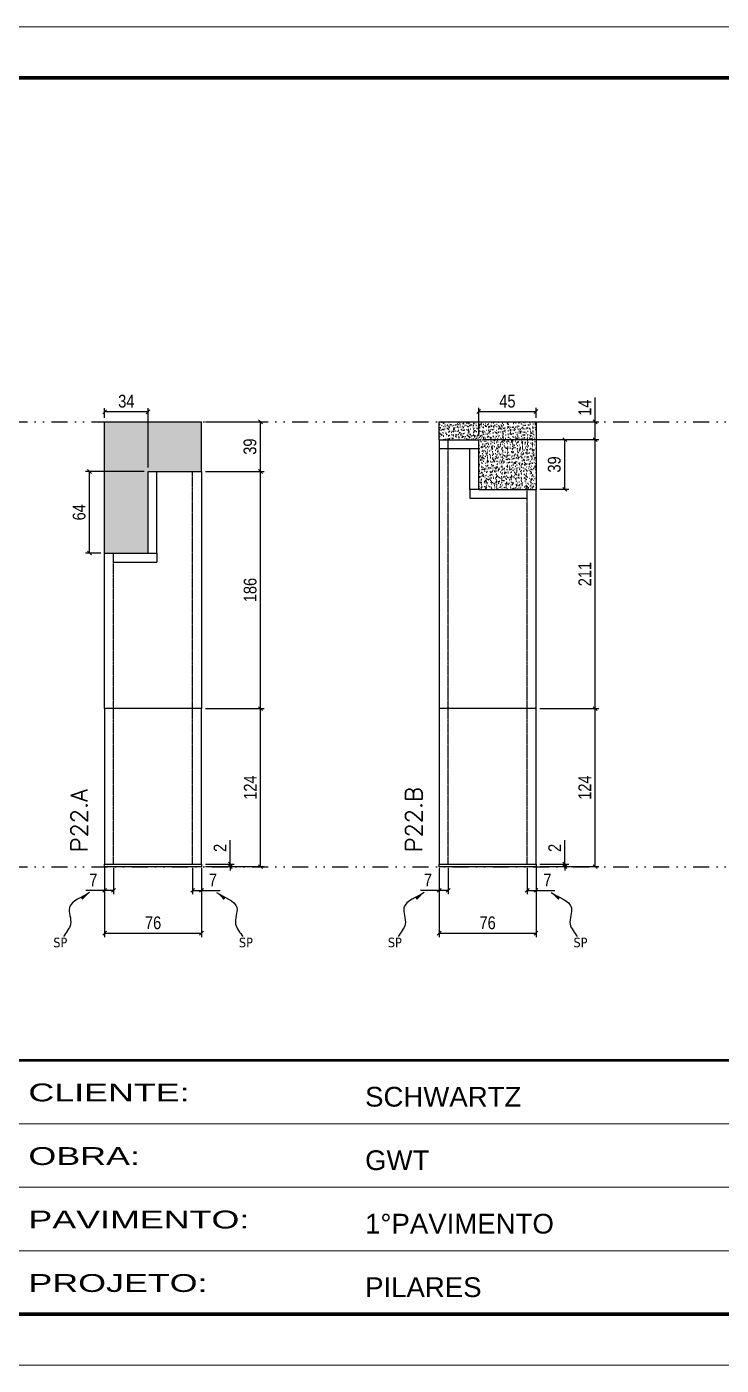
# Model space of a CAD drawing. Extents: x 13770 to 23315, y 867 to 16997.
# Drawn here: x 14819 to 15364, y 8907 to 9957 of the extents above; entities that cross this region are included whole.
import ezdxf

# ---------------------------------------------------------------- set-up
doc = ezdxf.new("R2010")
doc.units = 0
for name, pattern in [('CONTINUO', [0]), ('DASHED', [0.75, 0.5, -0.25]), ('DIVIDE2', [0.625, 0.25, -0.125, 0, -0.125, 0, -0.125]), ('HIDDEN', [0.375, 0.25, -0.125])]:
    doc.linetypes.add(name, pattern=pattern)
for name, color, linetype in [('COTA', 241, 'Continuous'), ('Nível', 160, 'Continuous'), ('Painéis', 200, 'Continuous'), ('SARR_2.2x7', 40, 'Continuous'), ('Sarrafo de Pressão', 42, 'HIDDEN'), ('texto', 7, 'Continuous')]:
    doc.layers.add(name, color=color, linetype=linetype)
for name, color, linetype, lineweight in [('Folhas', 255, 'Continuous', 9), ('SARRAFO DE PRESSAO', 251, 'DASHED', 9), ('Texto Seção', 7, 'Continuous', 15)]:
    doc.layers.add(name, color=color, linetype=linetype, lineweight=lineweight)
doc.styles.add('ARIAL', font='arial.ttf')
doc.styles.add('COTA TECNICA', font='techl___.ttf', dxfattribs={"height": 10})
doc.styles.add('COTA TECNICA-50', font='techl___.ttf', dxfattribs={"height": 10})
doc.styles.add('REGUA-120', font='ROMANS.shx', dxfattribs={"height": 15})
doc.styles.get("Standard").update_dxf_attribs({"font": 'arial.ttf'})
doc.styles.add('Tecnologia', font='')
doc.styles.get('Tecnologia').set_extended_font_data('Forgotten Futurist')
doc.dimstyles.new('COTA PAINEL-50', dxfattribs={"dimtxt": 10, "dimasz": 3, "dimexe": 3, "dimexo": 3, "dimgap": 3, "dimtad": 1, "dimdec": 1, "dimzin": 12, "dimdsep": 46, "dimtxsty": 'COTA TECNICA-50', "dimblk1": 'OBLIQUE', "dimblk2": 'OBLIQUE', "dimsah": 1, "dimcen": 0.9, "dimclrd": 4, "dimclre": 4, "dimclrt": 240, "dimadec": 1, "dimazin": 3, "dimtfac": 1, "dimtdec": 1, "dimtmove": 0, "dimatfit": 3, "dimfxl": 1, "dimtolj": 1, "dimtzin": 12, "dimarcsym": 0})
doc.dimstyles.new('PAINEL', dxfattribs={"dimtxt": 10, "dimasz": 3, "dimexe": 3, "dimexo": 3, "dimgap": 3, "dimtad": 1, "dimdec": 1, "dimzin": 12, "dimdsep": 46, "dimtxsty": 'COTA TECNICA', "dimblk1": 'OBLIQUE', "dimblk2": 'OBLIQUE', "dimsah": 1, "dimcen": 0.9, "dimclrd": 4, "dimclre": 4, "dimclrt": 240, "dimadec": 1, "dimazin": 3, "dimtfac": 1, "dimtdec": 1, "dimtmove": 0, "dimatfit": 3, "dimfxl": 1, "dimtolj": 1, "dimtzin": 12, "dimarcsym": 0})
doc.dimstyles.get("Standard").update_dxf_attribs({"dimtxt": 0.18, "dimasz": 0.18, "dimexe": 0.18, "dimexo": 0.0625, "dimgap": 0.09, "dimtad": 0, "dimtih": 1, "dimtoh": 1, "dimdec": 4, "dimzin": 0, "dimdsep": 46, "dimtxsty": 'Standard', "dimcen": 0.09, "dimadec": 0, "dimazin": 0, "dimtfac": 1, "dimtdec": 4, "dimtofl": 0, "dimtmove": 0, "dimatfit": 3, "dimfxl": 1, "dimtolj": 1, "dimtzin": 0, "dimarcsym": 0})

# ---------------------------------------------------------------- blocks, each defined once
blk = doc.blocks.new('9999999999')
at = {"color": 30, "linetype": 'CONTINUO'}
for p, q in [((98564.6, 34379.6), (99584, 34379.6)), ((98564.6, 34329.8), (99488, 34329.8)), ((98564.6, 34280), (99488, 34280))]:
    blk.add_line(p, q, dxfattribs=at)
at = {"color": 30, "linetype": 'CONTINUO', "const_width": 2}
blk.add_lwpolyline([(99584, 34230.2), (99584, 34414.4, 0.414214), (99569, 34429.4), (98229, 34429.4, 0.414214), (98214, 34414.4), (98214, 34245.2, 0.414214), (98229, 34230.2), (99584, 34230.2)], format="xyb", dxfattribs=at)
at = {"layer": 'Folhas'}
blk.add_lwpolyline([(98139, 34190.2), (99624, 34190.2), (99624, 35240.2), (98139, 35240.2)], close=True, dxfattribs=at)
at = {"layer": 'Folhas', "color": 30, "const_width": 3}
blk.add_lwpolyline([(98214, 34230.2), (99584, 34230.2), (99584, 35200.2), (98214, 35200.2)], close=True, dxfattribs=at)
at = {"color": 7, "linetype": 'Continuous', "ltscale": 5, "style": 'ARIAL'}
for s, height, p in [('SCHWARTZ', 15.48, (98837.7, 34393.1)), ('GWT', 15.48, (98837.7, 34343.3)), ('1°PAVIMENTO', 15.483, (98837.7, 34293.5)), ('PILARES', 15.48, (98837.7, 34243.7))]:
    blk.add_text(s, height=height, dxfattribs=at).set_placement(p)
at = {"layer": 'Folhas', "color": 7, "style": 'Tecnologia', "width": 1.5}
for s, p in [('CLIENTE:', (98573.7, 34397.2)), ('OBRA:', (98573.7, 34347.3)), ('PAVIMENTO:', (98573.7, 34297.5)), ('PROJETO:', (98573.7, 34247.7))]:
    blk.add_text(s, height=14, dxfattribs=at).set_placement(p)
blk = doc.blocks.new('_Oblique')
at = {"color": 0, "linetype": 'ByBlock', "lineweight": -2}
blk.add_line((-0.5, -0.5), (0.5, 0.5), dxfattribs=at)
blk = doc.blocks.new('*D648')
at = {"layer": 'COTA', "color": 4, "lineweight": -2, "transparency": 16777216}
for p, q in [((14880.5, 9297.2), (14880.5, 9243)), ((14956.5, 9297.2), (14956.5, 9243)), ((14880.5, 9246), (14956.5, 9246))]:
    blk.add_line(p, q, dxfattribs=at)
at = {"layer": 'Defpoints', "color": 0, "transparency": 16777216}
for p in [(14880.5, 9300.2), (14956.5, 9300.2), (14956.5, 9246)]:
    blk.add_point(p, dxfattribs=at)
at = {"layer": 'COTA', "color": 4, "lineweight": -2, "transparency": 16777216, "xscale": 3, "yscale": 3, "zscale": 3, "rotation": 180}
blk.add_blockref('_Oblique', (14880.5, 9246), dxfattribs=at)
at = {"layer": 'COTA', "color": 4, "lineweight": -2, "transparency": 16777216, "xscale": 3, "yscale": 3, "zscale": 3}
blk.add_blockref('_Oblique', (14956.5, 9246), dxfattribs=at)
at = {"layer": 'COTA', "color": 240, "transparency": 16777216, "insert": (14918.5, 9254.1), "char_height": 10, "attachment_point": 5, "style": 'COTA TECNICA'}
blk.add_mtext('\\A1;76', dxfattribs=at)
blk = doc.blocks.new('*D649')
at = {"layer": 'COTA', "color": 4, "lineweight": -2, "transparency": 16777216}
for p, q in [((14959.5, 9422.2), (15005.7, 9422.2)), ((15002.7, 9298.2), (15002.7, 9422.2)), ((14959.5, 9298.2), (15005.7, 9298.2))]:
    blk.add_line(p, q, dxfattribs=at)
at = {"layer": 'Defpoints', "color": 0, "transparency": 16777216}
for p in [(14956.5, 9422.2), (15002.7, 9422.2), (14956.5, 9298.2)]:
    blk.add_point(p, dxfattribs=at)
at = {"layer": 'COTA', "color": 4, "lineweight": -2, "transparency": 16777216, "xscale": 3, "yscale": 3, "zscale": 3}
for p, rotation in [((15002.7, 9422.2), 90), ((15002.7, 9298.2), 270)]:
    blk.add_blockref('_Oblique', p, dxfattribs=dict(at, rotation=rotation))
at = {"layer": 'COTA', "color": 240, "transparency": 16777216, "insert": (14994.7, 9360.2), "char_height": 10, "attachment_point": 5, "rotation": 90, "style": 'COTA TECNICA-50'}
blk.add_mtext('\\A1;124', dxfattribs=at)
blk = doc.blocks.new('*D650')
at = {"layer": 'COTA', "color": 4, "lineweight": -2, "transparency": 16777216}
for p, q in [((14979, 9300.2), (14979, 9319)), ((14959.5, 9300.2), (14982, 9300.2)), ((14959.5, 9298.2), (14982, 9298.2)), ((14979, 9298.2), (14979, 9300.2)), ((14979, 9298.2), (14979, 9295.2))]:
    blk.add_line(p, q, dxfattribs=at)
at = {"layer": 'Defpoints', "color": 0, "transparency": 16777216}
for p in [(14956.5, 9300.2), (14956.5, 9298.2), (14979, 9298.2)]:
    blk.add_point(p, dxfattribs=at)
at = {"layer": 'COTA', "color": 4, "lineweight": -2, "transparency": 16777216, "xscale": 3, "yscale": 3, "zscale": 3}
for p, rotation in [((14979, 9300.2), 270), ((14979, 9298.2), 90)]:
    blk.add_blockref('_Oblique', p, dxfattribs=dict(at, rotation=rotation))
at = {"layer": 'COTA', "color": 240, "transparency": 16777216, "insert": (14971, 9312.9), "char_height": 10, "attachment_point": 5, "rotation": 90, "style": 'COTA TECNICA-50'}
blk.add_mtext('\\A1;2', dxfattribs=at)
blk = doc.blocks.new('*D651')
at = {"layer": 'COTA', "color": 4, "lineweight": -2, "transparency": 16777216}
for p, q in [((14880.5, 9295.2), (14880.5, 9276.6)), ((14887.5, 9297.2), (14887.5, 9276.6)), ((14880.5, 9279.6), (14865.8, 9279.6)), ((14887.5, 9279.6), (14880.5, 9279.6))]:
    blk.add_line(p, q, dxfattribs=at)
at = {"layer": 'Defpoints', "color": 0, "transparency": 16777216}
for p in [(14880.5, 9298.2), (14887.5, 9300.2), (14880.5, 9279.6)]:
    blk.add_point(p, dxfattribs=at)
at = {"layer": 'COTA', "color": 4, "lineweight": -2, "transparency": 16777216, "xscale": 3, "yscale": 3, "zscale": 3, "rotation": 180}
blk.add_blockref('_Oblique', (14880.5, 9279.6), dxfattribs=at)
at = {"layer": 'COTA', "color": 4, "lineweight": -2, "transparency": 16777216, "xscale": 3, "yscale": 3, "zscale": 3}
blk.add_blockref('_Oblique', (14887.5, 9279.6), dxfattribs=at)
at = {"layer": 'COTA', "color": 240, "transparency": 16777216, "insert": (14871.6, 9287.7), "char_height": 10, "attachment_point": 5, "style": 'COTA TECNICA-50'}
blk.add_mtext('\\A1;7', dxfattribs=at)
blk = doc.blocks.new('*D652')
at = {"layer": 'COTA', "color": 4, "lineweight": -2, "transparency": 16777216}
for p, q in [((14949.5, 9297.2), (14949.5, 9276.6)), ((14956.5, 9295.2), (14956.5, 9276.6)), ((14949.5, 9279.6), (14956.5, 9279.6)), ((14956.5, 9279.6), (14971.2, 9279.6))]:
    blk.add_line(p, q, dxfattribs=at)
at = {"layer": 'Defpoints', "color": 0, "transparency": 16777216}
for p in [(14949.5, 9300.2), (14956.5, 9298.2), (14956.5, 9279.6)]:
    blk.add_point(p, dxfattribs=at)
at = {"layer": 'COTA', "color": 4, "lineweight": -2, "transparency": 16777216, "xscale": 3, "yscale": 3, "zscale": 3, "rotation": 180}
blk.add_blockref('_Oblique', (14949.5, 9279.6), dxfattribs=at)
at = {"layer": 'COTA', "color": 4, "lineweight": -2, "transparency": 16777216, "xscale": 3, "yscale": 3, "zscale": 3}
blk.add_blockref('_Oblique', (14956.5, 9279.6), dxfattribs=at)
at = {"layer": 'COTA', "color": 240, "transparency": 16777216, "insert": (14965.4, 9287.7), "char_height": 10, "attachment_point": 5, "style": 'COTA TECNICA-50'}
blk.add_mtext('\\A1;7', dxfattribs=at)
blk = doc.blocks.new('*D653')
at = {"layer": 'COTA', "color": 4, "lineweight": -2, "transparency": 16777216}
for p, q in [((15142.8, 9297.2), (15142.8, 9243)), ((15218.8, 9297.2), (15218.8, 9243)), ((15142.8, 9246), (15218.8, 9246))]:
    blk.add_line(p, q, dxfattribs=at)
at = {"layer": 'Defpoints', "color": 0, "transparency": 16777216}
for p in [(15142.8, 9300.2), (15218.8, 9300.2), (15218.8, 9246)]:
    blk.add_point(p, dxfattribs=at)
at = {"layer": 'COTA', "color": 4, "lineweight": -2, "transparency": 16777216, "xscale": 3, "yscale": 3, "zscale": 3, "rotation": 180}
blk.add_blockref('_Oblique', (15142.8, 9246), dxfattribs=at)
at = {"layer": 'COTA', "color": 4, "lineweight": -2, "transparency": 16777216, "xscale": 3, "yscale": 3, "zscale": 3}
blk.add_blockref('_Oblique', (15218.8, 9246), dxfattribs=at)
at = {"layer": 'COTA', "color": 240, "transparency": 16777216, "insert": (15180.8, 9254.1), "char_height": 10, "attachment_point": 5, "style": 'COTA TECNICA'}
blk.add_mtext('\\A1;76', dxfattribs=at)
blk = doc.blocks.new('*D654')
at = {"layer": 'COTA', "color": 4, "lineweight": -2, "transparency": 16777216}
for p, q in [((15221.8, 9422.2), (15268.1, 9422.2)), ((15265.1, 9298.2), (15265.1, 9422.2)), ((15221.8, 9298.2), (15268.1, 9298.2))]:
    blk.add_line(p, q, dxfattribs=at)
at = {"layer": 'Defpoints', "color": 0, "transparency": 16777216}
for p in [(15218.8, 9422.2), (15265.1, 9422.2), (15218.8, 9298.2)]:
    blk.add_point(p, dxfattribs=at)
at = {"layer": 'COTA', "color": 4, "lineweight": -2, "transparency": 16777216, "xscale": 3, "yscale": 3, "zscale": 3}
for p, rotation in [((15265.1, 9422.2), 90), ((15265.1, 9298.2), 270)]:
    blk.add_blockref('_Oblique', p, dxfattribs=dict(at, rotation=rotation))
at = {"layer": 'COTA', "color": 240, "transparency": 16777216, "insert": (15257, 9360.2), "char_height": 10, "attachment_point": 5, "rotation": 90, "style": 'COTA TECNICA-50'}
blk.add_mtext('\\A1;124', dxfattribs=at)
blk = doc.blocks.new('*D655')
at = {"layer": 'COTA', "color": 4, "lineweight": -2, "transparency": 16777216}
for p, q in [((15241.4, 9300.2), (15241.4, 9319)), ((15221.8, 9300.2), (15244.4, 9300.2)), ((15221.8, 9298.2), (15244.4, 9298.2)), ((15241.4, 9298.2), (15241.4, 9300.2)), ((15241.4, 9298.2), (15241.4, 9295.2))]:
    blk.add_line(p, q, dxfattribs=at)
at = {"layer": 'Defpoints', "color": 0, "transparency": 16777216}
for p in [(15218.8, 9300.2), (15218.8, 9298.2), (15241.4, 9298.2)]:
    blk.add_point(p, dxfattribs=at)
at = {"layer": 'COTA', "color": 4, "lineweight": -2, "transparency": 16777216, "xscale": 3, "yscale": 3, "zscale": 3}
for p, rotation in [((15241.4, 9300.2), 270), ((15241.4, 9298.2), 90)]:
    blk.add_blockref('_Oblique', p, dxfattribs=dict(at, rotation=rotation))
at = {"layer": 'COTA', "color": 240, "transparency": 16777216, "insert": (15233.4, 9312.9), "char_height": 10, "attachment_point": 5, "rotation": 90, "style": 'COTA TECNICA-50'}
blk.add_mtext('\\A1;2', dxfattribs=at)
blk = doc.blocks.new('*D656')
at = {"layer": 'COTA', "color": 4, "lineweight": -2, "transparency": 16777216}
for p, q in [((15142.8, 9295.2), (15142.8, 9276.6)), ((15149.8, 9297.2), (15149.8, 9276.6)), ((15142.8, 9279.6), (15128.1, 9279.6)), ((15149.8, 9279.6), (15142.8, 9279.6))]:
    blk.add_line(p, q, dxfattribs=at)
at = {"layer": 'Defpoints', "color": 0, "transparency": 16777216}
for p in [(15142.8, 9298.2), (15149.8, 9300.2), (15142.8, 9279.6)]:
    blk.add_point(p, dxfattribs=at)
at = {"layer": 'COTA', "color": 4, "lineweight": -2, "transparency": 16777216, "xscale": 3, "yscale": 3, "zscale": 3, "rotation": 180}
blk.add_blockref('_Oblique', (15142.8, 9279.6), dxfattribs=at)
at = {"layer": 'COTA', "color": 4, "lineweight": -2, "transparency": 16777216, "xscale": 3, "yscale": 3, "zscale": 3}
blk.add_blockref('_Oblique', (15149.8, 9279.6), dxfattribs=at)
at = {"layer": 'COTA', "color": 240, "transparency": 16777216, "insert": (15134, 9287.7), "char_height": 10, "attachment_point": 5, "style": 'COTA TECNICA-50'}
blk.add_mtext('\\A1;7', dxfattribs=at)
blk = doc.blocks.new('*D630')
at = {"layer": 'COTA', "color": 4, "lineweight": -2, "transparency": 16777216}
for p, q in [((15211.8, 9297.2), (15211.8, 9276.6)), ((15218.8, 9295.2), (15218.8, 9276.6)), ((15211.8, 9279.6), (15218.8, 9279.6)), ((15218.8, 9279.6), (15233.6, 9279.6))]:
    blk.add_line(p, q, dxfattribs=at)
at = {"layer": 'Defpoints', "color": 0, "transparency": 16777216}
for p in [(15211.8, 9300.2), (15218.8, 9298.2), (15218.8, 9279.6)]:
    blk.add_point(p, dxfattribs=at)
at = {"layer": 'COTA', "color": 4, "lineweight": -2, "transparency": 16777216, "xscale": 3, "yscale": 3, "zscale": 3, "rotation": 180}
blk.add_blockref('_Oblique', (15211.8, 9279.6), dxfattribs=at)
at = {"layer": 'COTA', "color": 4, "lineweight": -2, "transparency": 16777216, "xscale": 3, "yscale": 3, "zscale": 3}
blk.add_blockref('_Oblique', (15218.8, 9279.6), dxfattribs=at)
at = {"layer": 'COTA', "color": 240, "transparency": 16777216, "insert": (15227.7, 9287.7), "char_height": 10, "attachment_point": 5, "style": 'COTA TECNICA-50'}
blk.add_mtext('\\A1;7', dxfattribs=at)
blk = doc.blocks.new('*D657')
at = {"layer": 'COTA', "color": 4, "linetype": 'ByBlock', "lineweight": -2, "transparency": 16777216}
for p, q in [((15176.8, 9633.2), (15268.1, 9633.2)), ((15265.1, 9422.2), (15265.1, 9633.2)), ((15221.8, 9422.2), (15268.1, 9422.2))]:
    blk.add_line(p, q, dxfattribs=at)
at = {"layer": 'Defpoints', "color": 0, "linetype": 'ByBlock', "transparency": 16777216}
for p in [(15173.8, 9633.2), (15265.1, 9633.2), (15218.8, 9422.2)]:
    blk.add_point(p, dxfattribs=at)
at = {"layer": 'COTA', "color": 4, "linetype": 'ByBlock', "lineweight": -2, "transparency": 16777216, "xscale": 3, "yscale": 3, "zscale": 3}
for p, rotation in [((15265.1, 9633.2), 90), ((15265.1, 9422.2), 270)]:
    blk.add_blockref('_Oblique', p, dxfattribs=dict(at, rotation=rotation))
at = {"layer": 'COTA', "color": 240, "linetype": 'ByBlock', "transparency": 16777216, "insert": (15257, 9527.7), "char_height": 10, "attachment_point": 5, "rotation": 90, "style": 'COTA TECNICA'}
blk.add_mtext('\\A1;211', dxfattribs=at)
blk = doc.blocks.new('*D662')
at = {"layer": 'COTA', "color": 4, "lineweight": -2, "transparency": 16777216}
for p, q in [((14959.5, 9608.2), (15005.7, 9608.2)), ((15002.7, 9422.2), (15002.7, 9608.2)), ((14959.5, 9422.2), (15005.7, 9422.2))]:
    blk.add_line(p, q, dxfattribs=at)
at = {"layer": 'Defpoints', "color": 0, "transparency": 16777216}
for p in [(14956.5, 9608.2), (15002.7, 9608.2), (14956.5, 9422.2)]:
    blk.add_point(p, dxfattribs=at)
at = {"layer": 'COTA', "color": 4, "lineweight": -2, "transparency": 16777216, "xscale": 3, "yscale": 3, "zscale": 3}
for p, rotation in [((15002.7, 9608.2), 90), ((15002.7, 9422.2), 270)]:
    blk.add_blockref('_Oblique', p, dxfattribs=dict(at, rotation=rotation))
at = {"layer": 'COTA', "color": 240, "transparency": 16777216, "insert": (14994.6, 9515.2), "char_height": 10, "attachment_point": 5, "rotation": 90, "style": 'COTA TECNICA'}
blk.add_mtext('\\A1;186', dxfattribs=at)
blk = doc.blocks.new('*D663')
at = {"layer": 'COTA', "color": 4, "lineweight": -2, "transparency": 16777216}
for p, q in [((14959.5, 9647.2), (15005.7, 9647.2)), ((15002.7, 9608.2), (15002.7, 9647.2)), ((14959.5, 9608.2), (15005.7, 9608.2))]:
    blk.add_line(p, q, dxfattribs=at)
at = {"layer": 'Defpoints', "color": 0, "transparency": 16777216}
for p in [(14956.5, 9647.2), (15002.7, 9647.2), (14956.5, 9608.2)]:
    blk.add_point(p, dxfattribs=at)
at = {"layer": 'COTA', "color": 4, "lineweight": -2, "transparency": 16777216, "xscale": 3, "yscale": 3, "zscale": 3}
for p, rotation in [((15002.7, 9647.2), 90), ((15002.7, 9608.2), 270)]:
    blk.add_blockref('_Oblique', p, dxfattribs=dict(at, rotation=rotation))
at = {"layer": 'COTA', "color": 240, "transparency": 16777216, "insert": (14994.5, 9627.7), "char_height": 10, "attachment_point": 5, "rotation": 90, "style": 'COTA TECNICA'}
blk.add_mtext('\\A1;39', dxfattribs=at)
blk = doc.blocks.new('*D664')
at = {"layer": 'COTA', "color": 4, "lineweight": -2, "transparency": 16777216}
for p, q in [((14880.5, 9650.2), (14880.5, 9658)), ((14914.5, 9655), (14880.5, 9655)), ((14914.5, 9611.2), (14914.5, 9658))]:
    blk.add_line(p, q, dxfattribs=at)
at = {"layer": 'Defpoints', "color": 0, "transparency": 16777216}
for p in [(14880.5, 9655), (14880.5, 9647.2), (14914.5, 9608.2)]:
    blk.add_point(p, dxfattribs=at)
at = {"layer": 'COTA', "color": 4, "lineweight": -2, "transparency": 16777216, "xscale": 3, "yscale": 3, "zscale": 3, "rotation": 180}
blk.add_blockref('_Oblique', (14880.5, 9655), dxfattribs=at)
at = {"layer": 'COTA', "color": 4, "lineweight": -2, "transparency": 16777216, "xscale": 3, "yscale": 3, "zscale": 3}
blk.add_blockref('_Oblique', (14914.5, 9655), dxfattribs=at)
at = {"layer": 'COTA', "color": 240, "transparency": 16777216, "insert": (14897.5, 9663.3), "char_height": 10, "attachment_point": 5, "style": 'COTA TECNICA'}
blk.add_mtext('\\A1;34', dxfattribs=at)
blk = doc.blocks.new('*D665')
at = {"layer": 'COTA', "color": 4, "lineweight": -2, "transparency": 16777216}
for p, q in [((14911.5, 9608.2), (14865.6, 9608.2)), ((14868.6, 9544.2), (14868.6, 9608.2)), ((14877.5, 9544.2), (14865.6, 9544.2))]:
    blk.add_line(p, q, dxfattribs=at)
at = {"layer": 'Defpoints', "color": 0, "transparency": 16777216}
for p in [(14868.6, 9608.2), (14914.5, 9608.2), (14880.5, 9544.2)]:
    blk.add_point(p, dxfattribs=at)
at = {"layer": 'COTA', "color": 4, "lineweight": -2, "transparency": 16777216, "xscale": 3, "yscale": 3, "zscale": 3}
for p, rotation in [((14868.6, 9608.2), 90), ((14868.6, 9544.2), 270)]:
    blk.add_blockref('_Oblique', p, dxfattribs=dict(at, rotation=rotation))
at = {"layer": 'COTA', "color": 240, "transparency": 16777216, "insert": (14860.5, 9576.2), "char_height": 10, "attachment_point": 5, "rotation": 90, "style": 'COTA TECNICA'}
blk.add_mtext('\\A1;64', dxfattribs=at)
blk = doc.blocks.new('*D666')
at = {"layer": 'COTA', "color": 4, "lineweight": -2, "transparency": 16777216}
for p, q in [((15173.8, 9636.2), (15173.8, 9658.2)), ((15173.8, 9655.2), (15218.8, 9655.2)), ((15218.8, 9650.2), (15218.8, 9658.2))]:
    blk.add_line(p, q, dxfattribs=at)
at = {"layer": 'Defpoints', "color": 0, "transparency": 16777216}
for p in [(15218.8, 9655.2), (15218.8, 9647.2), (15173.8, 9633.2)]:
    blk.add_point(p, dxfattribs=at)
at = {"layer": 'COTA', "color": 4, "lineweight": -2, "transparency": 16777216, "xscale": 3, "yscale": 3, "zscale": 3, "rotation": 180}
blk.add_blockref('_Oblique', (15173.8, 9655.2), dxfattribs=at)
at = {"layer": 'COTA', "color": 4, "lineweight": -2, "transparency": 16777216, "xscale": 3, "yscale": 3, "zscale": 3}
blk.add_blockref('_Oblique', (15218.8, 9655.2), dxfattribs=at)
at = {"layer": 'COTA', "color": 240, "transparency": 16777216, "insert": (15196.3, 9663.3), "char_height": 10, "attachment_point": 5, "style": 'COTA TECNICA'}
blk.add_mtext('\\A1;45', dxfattribs=at)
blk = doc.blocks.new('*D667')
at = {"layer": 'COTA', "color": 4, "lineweight": -2, "transparency": 16777216}
for p, q in [((15265.1, 9647.2), (15265.1, 9666.3)), ((15221.8, 9647.2), (15268.1, 9647.2)), ((15265.1, 9633.2), (15265.1, 9647.2)), ((15176.8, 9633.2), (15268.1, 9633.2))]:
    blk.add_line(p, q, dxfattribs=at)
at = {"layer": 'Defpoints', "color": 0, "transparency": 16777216}
for p in [(15218.8, 9647.2), (15265.1, 9647.2), (15173.8, 9633.2)]:
    blk.add_point(p, dxfattribs=at)
at = {"layer": 'COTA', "color": 4, "lineweight": -2, "transparency": 16777216, "xscale": 3, "yscale": 3, "zscale": 3}
for p, rotation in [((15265.1, 9647.2), 90), ((15265.1, 9633.2), 270)]:
    blk.add_blockref('_Oblique', p, dxfattribs=dict(at, rotation=rotation))
at = {"layer": 'COTA', "color": 240, "transparency": 16777216, "insert": (15257, 9658.2), "char_height": 10, "attachment_point": 5, "rotation": 90, "style": 'COTA TECNICA'}
blk.add_mtext('\\A1;14', dxfattribs=at)
blk = doc.blocks.new('*D844')
at = {"layer": 'COTA', "color": 4, "lineweight": -2, "transparency": 16777216}
for p, q in [((15176.8, 9633.2), (15244.4, 9633.2)), ((15241.4, 9594.2), (15241.4, 9633.2)), ((15221.8, 9594.2), (15244.4, 9594.2))]:
    blk.add_line(p, q, dxfattribs=at)
at = {"layer": 'Defpoints', "color": 0, "transparency": 16777216}
for p in [(15173.8, 9633.2), (15241.4, 9633.2), (15218.8, 9594.2)]:
    blk.add_point(p, dxfattribs=at)
at = {"layer": 'COTA', "color": 4, "lineweight": -2, "transparency": 16777216, "xscale": 3, "yscale": 3, "zscale": 3}
for p, rotation in [((15241.4, 9633.2), 90), ((15241.4, 9594.2), 270)]:
    blk.add_blockref('_Oblique', p, dxfattribs=dict(at, rotation=rotation))
at = {"layer": 'COTA', "color": 240, "transparency": 16777216, "insert": (15233.1, 9613.7), "char_height": 10, "attachment_point": 5, "rotation": 90, "style": 'COTA TECNICA'}
blk.add_mtext('\\A1;39', dxfattribs=at)

msp = doc.modelspace()

# ---------------------------------------------------------------- hatches: boundary and pattern name
at = {"layer": 'COTA'}
h = msp.add_hatch(dxfattribs=at)
h.set_pattern_fill('AR-CONC', color=256, scale=0.03)
h.paths.add_polyline_path([(14956.5, 9647.15), (14880.5, 9647.15), (14880.5, 9544.15), (14914.5, 9544.15), (14914.5, 9608.15), (14956.5, 9608.15)])
h = msp.add_hatch(dxfattribs=at)
h.set_pattern_fill('AR-CONC', color=256, scale=0.03)
h.set_pattern_definition([(50, (-11, 0), (5.4655401, -0.4781726), [0.5715, -6.2865]), (355, (-11, 0), (-1.0573026, 5.7317054), [0.4572, -5.0292175]), (100.451445, (-10.5445, -0.04), (4.4082374, 5.2535326), [0.4857003, -5.3427073]), (46.1842, (-11, 1.524), (8.1323712, -1.2612698), [0.85725, -9.42975]), (96.63556, (-10.322, 1.419), (7.122124, 7.4227837), [0.7285507, -8.0140682]), (351.18415, (-11, 1.524), (7.122124, 7.4227837), [0.685799, -7.543792]), (21, (-10.238, 1.143), (4.5484317, -3.067956), [0.5715, -6.2865]), (326, (-10.238, 1.143), (1.8540609, 5.525639), [0.4572, -5.0292]), (71.451445, (-9.859, 0.8873), (6.4024926, 2.457683), [0.4857003, -5.3426981]), (37.5, (-11, 0), (0.0926581, 2.53665117), [0, -4.96824, 0, -5.1054, 0, -5.04825]), (7.5, (-11, 0), (2.00458988, 3.00541724), [0, -2.91084, 0, -4.85394, 0, -1.92405]), (327.5, (-12.6993, 0), (4.06771786, -0.17186232), [0, -1.905, 0, -5.9436, 0, -7.8867]), (317.5, (-13.4613, 0), (4.44387544, 0.7627947), [0, -2.4765, 0, -3.94716, 0, -5.6007])])
h.paths.add_polyline_path([(15218.83, 9647.15), (15142.83, 9647.15), (15142.83, 9633.15), (15173.83, 9633.15), (15173.83, 9594.15), (15218.83, 9594.15)])

# ---------------------------------------------------------------- linework, layer by layer
for p, q in [((14880.5, 9647.15), (14956.5, 9647.15)), ((14880.5, 9544.15), (14880.5, 9647.15)), ((14956.5, 9608.15), (14956.5, 9647.15)), ((15142.83, 9633.15), (15142.83, 9647.15)), ((15142.83, 9647.15), (15218.83, 9647.15)), ((15218.83, 9647.15), (15218.83, 9594.15)), ((15173.83, 9594.15), (15166.83, 9594.15)), ((15166.83, 9594.15), (15166.83, 9587.15)), ((14914.5, 9544.15), (14921.5, 9544.15)), ((14921.5, 9544.15), (14921.5, 9537.15))]:
    msp.add_line(p, q, dxfattribs=at)
at = {"layer": 'Nível', "color": 4, "linetype": 'DIVIDE2', "ltscale": 50}
for p, q in [((13769.54, 9647.15), (15871, 9647.15)), ((13769.54, 9298.15), (21112.79, 9298.15))]:
    msp.add_line(p, q, dxfattribs=at)
at = {"layer": 'Painéis'}
for p, q in [((15142.83, 9633.15), (15142.83, 9422.15)), ((15142.83, 9633.15), (15173.83, 9633.15)), ((15173.83, 9594.15), (15173.83, 9633.15)), ((14914.5, 9544.15), (14914.5, 9608.15)), ((14914.5, 9608.15), (14956.5, 9608.15)), ((14956.5, 9608.15), (14956.5, 9422.15)), ((15173.83, 9594.15), (15218.83, 9594.15)), ((15218.83, 9422.15), (15218.83, 9594.15)), ((14880.5, 9422.15), (14880.5, 9544.15)), ((14880.5, 9544.15), (14914.5, 9544.15))]:
    msp.add_line(p, q, dxfattribs=at)
for points in [[(14880.5, 9300.15), (14956.5, 9300.15), (14956.5, 9422.15), (14880.5, 9422.15)], [(15142.83, 9300.15), (15218.83, 9300.15), (15218.83, 9422.15), (15142.83, 9422.15)], [(14880.5, 9300.15), (14956.5, 9300.15), (14956.5, 9298.15), (14880.5, 9298.15)], [(15142.83, 9300.15), (15218.83, 9300.15), (15218.83, 9298.15), (15142.83, 9298.15)]]:
    msp.add_lwpolyline(points, close=True, dxfattribs=at)
at = {"layer": 'SARR_2.2x7'}
for p, q in [((15142.83, 9626.15), (15173.83, 9626.15)), ((15166.83, 9594.15), (15166.83, 9626.15)), ((14921.5, 9544.15), (14921.5, 9608.15)), ((15166.83, 9587.15), (15211.83, 9587.15)), ((14887.5, 9537.15), (14921.5, 9537.15))]:
    msp.add_line(p, q, dxfattribs=at)
at = {"layer": 'Sarrafo de Pressão'}
for p, q in [((15149.83, 9506.15), (15149.83, 9633.15)), ((14949.5, 9422.15), (14949.5, 9608.15)), ((15211.83, 9506.15), (15211.83, 9594.15)), ((14887.5, 9422.15), (14887.5, 9544.15)), ((15149.83, 9422.15), (15149.83, 9506.15)), ((15211.83, 9422.15), (15211.83, 9506.15)), ((14887.5, 9300.15), (14887.5, 9422.15)), ((14949.5, 9300.15), (14949.5, 9422.15)), ((15149.83, 9300.15), (15149.83, 9422.15)), ((15211.83, 9300.15), (15211.83, 9422.15))]:
    msp.add_line(p, q, dxfattribs=at)

# ---------------------------------------------------------------- block references
at = {"layer": 'SARRAFO DE PRESSAO', "color": 6, "linetype": 'ByBlock'}
msp.add_blockref('9999999999', (-83752.98, -25283.14), dxfattribs=at)

# ---------------------------------------------------------------- texts
at = {"layer": 'texto', "color": 0, "char_height": 7.5, "attachment_point": 5}
for insert in [(14845.72, 9238.66), (14991.28, 9238.66), (15108.06, 9238.66), (15253.61, 9238.66)]:
    msp.add_mtext('{\\fTahoma|b0|i0|c0|p34;\\C4;SP}', dxfattribs=dict(at, insert=insert))
at = {"layer": 'Texto Seção', "char_height": 13, "width": 285.3299, "attachment_point": 7, "rotation": 90, "style": 'REGUA-120'}
for s, insert in [('P22.A', (14867.03, 9309.4)), ('P22.B', (15129.36, 9309.4))]:
    msp.add_mtext(s, dxfattribs=dict(at, insert=insert))

# ---------------------------------------------------------------- dimensions: what is measured, and where the dimension line sits
at = {"layer": 'COTA'}
for base, p1, p2, dimstyle, picture, middle in [((14880.5, 9655.04), (14914.5, 9608.15), (14880.5, 9647.15), 'PAINEL', '*D664', (14897.5, 9663.26)), ((15218.83, 9655.17), (15173.83, 9633.15), (15218.83, 9647.15), 'PAINEL', '*D666', (15196.33, 9663.28)), ((14956.5, 9279.64), (14949.5, 9300.15), (14956.5, 9298.15), 'COTA PAINEL-50', '*D652', (14965.37, 9287.72)), ((15218.83, 9279.64), (15211.83, 9300.15), (15218.83, 9298.15), 'COTA PAINEL-50', '*D630', (15227.7, 9287.72))]:
    dim = msp.add_linear_dim(base=base, p1=p1, p2=p2, dimstyle=dimstyle, dxfattribs=at)
    dim.commit()
    dim.dimension.update_dxf_attribs({"geometry": picture, "text_midpoint": middle})
for base, p1, p2, angle, dimstyle, picture, middle in [((15265.07, 9647.15), (15173.83, 9633.15), (15218.83, 9647.15), 90, 'PAINEL', '*D667', (15257, 9658.21)), ((15241.36, 9633.15), (15218.83, 9594.15), (15173.83, 9633.15), 90, 'PAINEL', '*D844', (15233.11, 9613.65)), ((14868.64, 9608.15), (14880.5, 9544.15), (14914.5, 9608.15), 90, 'PAINEL', '*D665', (14860.54, 9576.15)), ((15002.74, 9608.15), (14956.5, 9422.15), (14956.5, 9608.15), 90, 'PAINEL', '*D662', (14994.61, 9515.15)), ((15002.74, 9422.15), (14956.5, 9298.15), (14956.5, 9422.15), 90, 'COTA PAINEL-50', '*D649', (14994.67, 9360.15)), ((15265.07, 9422.15), (15218.83, 9298.15), (15218.83, 9422.15), 90, 'COTA PAINEL-50', '*D654', (15257, 9360.15)), ((14880.5, 9279.64), (14887.5, 9300.15), (14880.5, 9298.15), 180, 'COTA PAINEL-50', '*D651', (14871.63, 9287.72)), ((15142.83, 9279.64), (15149.83, 9300.15), (15142.83, 9298.15), 180, 'COTA PAINEL-50', '*D656', (15133.97, 9287.72))]:
    dim = msp.add_linear_dim(base=base, p1=p1, p2=p2, angle=angle, dimstyle=dimstyle, dxfattribs=at)
    dim.commit()
    dim.dimension.update_dxf_attribs({"geometry": picture, "text_midpoint": middle})
dim = msp.add_linear_dim(base=(15002.74, 9647.15), p1=(14956.5, 9608.15), p2=(14956.5, 9647.15), angle=90, dimstyle='PAINEL', override={"dimtmove": 1}, dxfattribs=at)
dim.commit()
dim.dimension.update_dxf_attribs({"geometry": '*D663', "text_midpoint": (14994.49, 9627.65)})
at = {"layer": 'COTA', "linetype": 'ByBlock'}
dim = msp.add_linear_dim(base=(15265.07, 9633.15), p1=(15218.83, 9422.15), p2=(15173.83, 9633.15), angle=90, dimstyle='PAINEL', dxfattribs=at)
dim.commit()
dim.dimension.update_dxf_attribs({"geometry": '*D657', "text_midpoint": (15257.01, 9527.65)})
at = {"layer": 'COTA'}
for base, p1, p2, picture, middle in [((14979.03, 9298.15), (14956.5, 9300.15), (14956.5, 9298.15), '*D650', (14979.03, 9312.9)), ((15241.36, 9298.15), (15218.83, 9300.15), (15218.83, 9298.15), '*D655', (15241.36, 9312.9))]:
    dim = msp.add_linear_dim(base=base, p1=p1, p2=p2, angle=90, dimstyle='COTA PAINEL-50', dxfattribs=at)
    dim.commit()
    dim.dimension.update_dxf_attribs({"geometry": picture, "text_midpoint": middle, "dimtype": 160})
for base, p1, p2, picture, middle in [((14956.5, 9245.98), (14880.5, 9300.15), (14956.5, 9300.15), '*D648', (14918.5, 9254.08)), ((15218.83, 9245.98), (15142.83, 9300.15), (15218.83, 9300.15), '*D653', (15180.83, 9254.08))]:
    dim = msp.add_linear_dim(base=base, p1=p1, p2=p2, dimstyle='PAINEL', override={"dimarcsym": 2}, dxfattribs=at)
    dim.commit()
    dim.dimension.update_dxf_attribs({"geometry": picture, "text_midpoint": middle})

# ---------------------------------------------------------------- leaders
at = {"layer": 'COTA', "path_type": 1}
for points in [[(14868.67, 9277.97), (14852.89, 9266.14), (14853.81, 9253.13), (14848.26, 9243.35)], [(14968.33, 9277.97), (14984.11, 9266.14), (14983.19, 9253.13), (14988.74, 9243.35)], [(15131, 9277.97), (15115.22, 9266.14), (15116.14, 9253.13), (15110.59, 9243.35)], [(15230.66, 9277.97), (15246.45, 9266.14), (15245.52, 9253.13), (15251.07, 9243.35)]]:
    msp.add_leader(points, dimstyle='Standard', override={"dimasz": 8}, dxfattribs=at)

doc.saveas('drawing.dxf')
